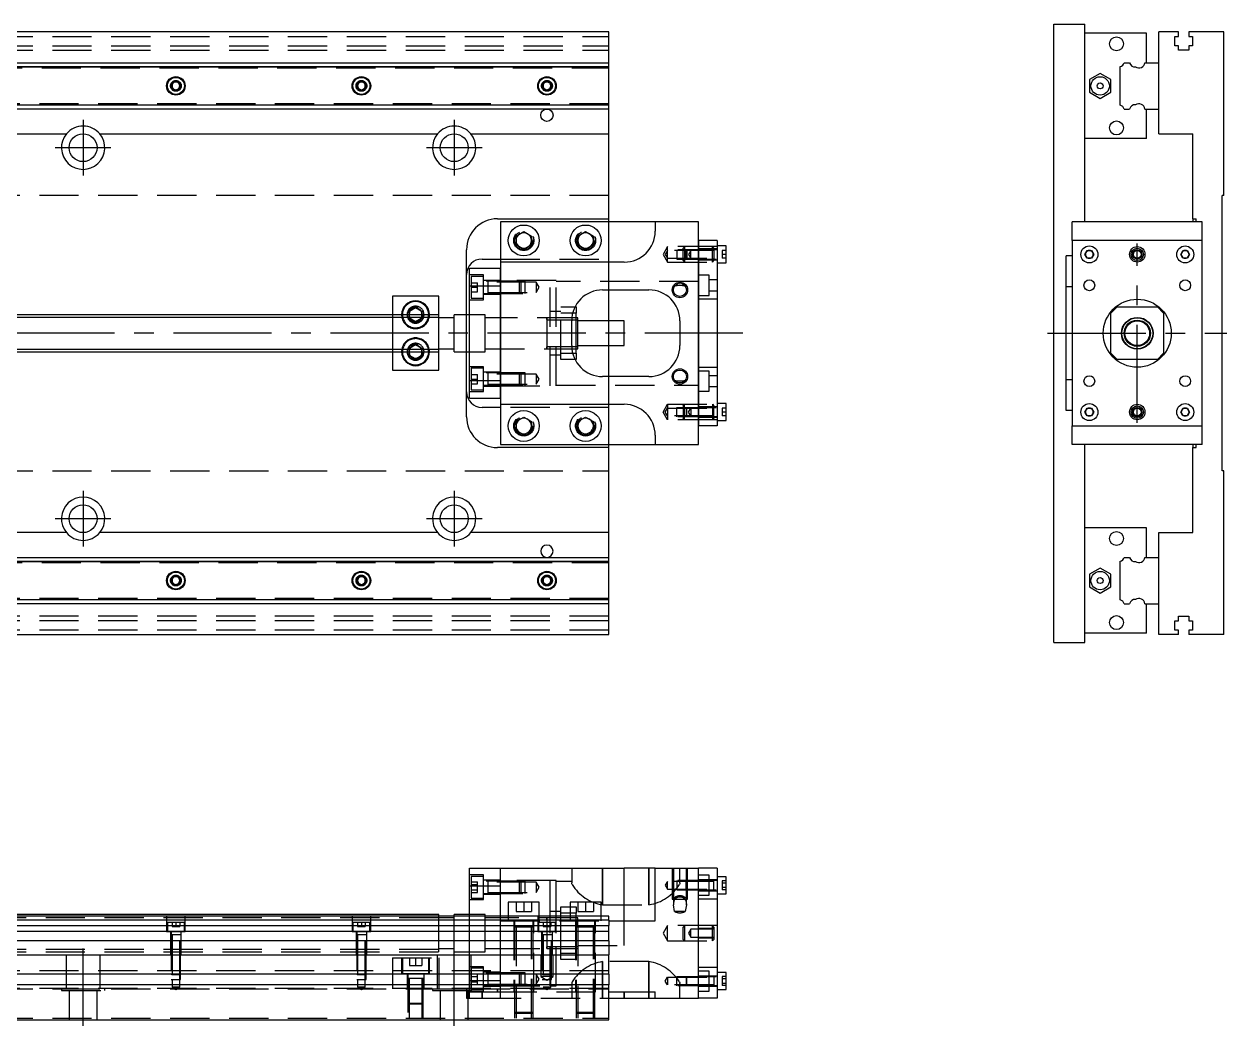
# Model space of a CAD drawing. Extents: x -10 to 780, y -259 to 102.
# Drawn here: x 390.9 to 779.9, y -224.1 to 100 of the extents above; entities that cross this region are included whole.
import ezdxf

# ---------------------------------------------------------------- set-up
doc = ezdxf.new("R2010")
doc.units = 0
doc.linetypes.add('CENTER', pattern=[50.8, 31.75, -6.35, 6.35, -6.35])
doc.linetypes.add('DASHED', pattern=[19.05, 12.7, -6.35])
doc.layers.get('0').update_dxf_attribs({"linetype": 'CONTINUOUS'})
doc.layers.add('CENTER', color=1, linetype='CENTER')

msp = doc.modelspace()

# ---------------------------------------------------------------- linework, layer by layer
at = {"color": 7, "linetype": 'CONTINUOUS'}
for p, q in [((580, 97.5), (365, 97.5)), ((580, 87.5), (580, 97.5)), ((723.9, -100), (723.9, 100)), ((723.9, 100), (733.9, 100)), ((733.9, 36), (733.9, 100)), ((757.9, 87.5), (757.9, 97.5)), ((764.2, 97.5), (757.9, 97.5)), ((764.2, 96), (764.2, 97.5)), ((767.6, 97.5), (767.6, 96)), ((778.9, 97.5), (767.6, 97.5)), ((778.9, 44.5), (778.9, 97.5)), ((753.9, 97), (733.9, 97)), ((753.9, 87.5), (753.9, 97)), ((763.05, 96), (764.2, 96)), ((763.05, 93), (763.05, 96)), ((767.6, 96), (768.75, 96)), ((768.75, 96), (768.75, 93)), ((764.2, 93), (763.05, 93)), ((764.2, 91.5), (764.2, 93)), ((767.6, 91.5), (764.2, 91.5)), ((767.6, 93), (767.6, 91.5)), ((768.75, 93), (767.6, 93)), ((365, 87.5), (580, 87.5)), ((365, 86.247728), (580, 86.247728)), ((580, 86.247728), (580, 87.5)), ((580, 73.752272), (580, 86.247728)), ((745.4, 73.752272), (745.4, 86.247728)), ((746.652272, 87.5), (748.42668, 87.5)), ((753.377372, 87.5), (757.9, 87.5)), ((757.9, 72.5), (757.9, 87.5)), ((757.9, 72.5), (757.9, 87.5)), ((735.39996, 82.020726), (735.399959, 77.979274)), ((738.89996, 84.041452), (735.39996, 82.020726)), ((742.399959, 82.020726), (738.89996, 84.041452)), ((742.399959, 77.979274), (742.399959, 82.020726)), ((440, 81.443376), (438.75, 80.721688)), ((438.75, 80.721688), (438.75, 79.278312)), ((438.75, 79.278312), (440, 78.556624)), ((441.25, 80.721688), (440, 81.443376)), ((440, 78.556624), (441.25, 79.278312)), ((441.25, 79.278312), (441.25, 80.721688)), ((498.75, 80.721688), (500, 81.443376)), ((498.75, 79.278312), (498.75, 80.721688)), ((500, 78.556624), (498.75, 79.278312)), ((500, 81.443376), (501.25, 80.721688)), ((501.25, 79.278312), (500, 78.556624)), ((501.25, 80.721688), (501.25, 79.278312)), ((558.75, 80.721688), (560, 81.443376)), ((558.75, 79.278312), (558.75, 80.721688)), ((560, 78.556624), (558.75, 79.278312)), ((560, 81.443376), (561.25, 80.721688)), ((561.25, 79.278312), (560, 78.556624)), ((561.25, 80.721688), (561.25, 79.278312)), ((735.399959, 77.979274), (738.89996, 75.958548)), ((738.89996, 75.958548), (742.399959, 77.979274)), ((580, 73.752272), (365, 73.752272)), ((580, 72.5), (365, 72.5)), ((580, 72.5), (580, 73.752272)), ((580, 64.5), (580, 72.5)), ((746.652272, 72.5), (748.42668, 72.5)), ((753.377372, 72.5), (757.9, 72.5)), ((753.9, 63), (753.9, 72.5)), ((757.9, 64.5), (757.9, 72.5)), ((365, 64.5), (404.638097, 64.5)), ((415.361903, 64.5), (524.638098, 64.5)), ((535.361902, 64.5), (580, 64.5)), ((580, 37), (580, 64.5)), ((753.9, 63), (733.9, 63)), ((757.9, 64.5), (768.9, 64.5)), ((768.9, 37), (768.9, 64.5)), ((778.9, 44.5), (778.4, 44.5)), ((778.4, -44.5), (778.4, 44.5)), ((544, 37), (580, 37)), ((595, 36), (545, 36)), ((545, 36), (545, 23)), ((580, 36), (580, 37)), ((609, 36), (595, 36)), ((595, 36), (595, 33)), ((609, 30), (609, 36)), ((771.9, 36), (729.9, 36)), ((729.9, 30), (729.9, 36)), ((768.9, 37), (769.9, 37)), ((768.9, 37), (768.9, 36)), ((769.9, 36), (769.9, 37)), ((771.9, 30), (771.9, 36)), ((550, 31.443376), (552.5, 32.886752)), ((550, 28.556624), (550, 31.443376)), ((552.5, 32.886752), (555, 31.443376)), ((555, 31.443376), (555, 28.556624)), ((570, 31.443376), (572.5, 32.886752)), ((570, 28.556624), (570, 31.443376)), ((572.5, 32.886752), (575, 31.443376)), ((575, 31.443376), (575, 28.556624)), ((552.5, 27.113248), (550, 28.556624)), ((555, 28.556624), (552.5, 27.113248)), ((572.5, 27.113248), (570, 28.556624)), ((575, 28.556624), (572.5, 27.113248)), ((615, 30), (609, 30)), ((609, 30), (609, -30)), ((609, -30), (609, 30)), ((615, 30), (615, -30)), ((618, 28.25), (615, 28.25)), ((618, 22.75), (618, 28.25)), ((729.9, 30), (729.9, -30)), ((771.9, 30), (729.9, 30)), ((771.9, -30), (771.9, 30)), ((534, 6), (534, 27)), ((539, 24), (545, 24)), ((614, 23.999994), (614, 24.00051)), ((729.9, 25), (727.9, 25)), ((727.9, -25), (727.9, 25)), ((733.956624, 25.5), (734.678312, 26.75)), ((734.678312, 24.25), (733.956624, 25.5)), ((734.678312, 26.75), (736.121688, 26.75)), ((736.121688, 24.25), (734.678312, 24.25)), ((736.121688, 26.75), (736.843376, 25.5)), ((736.843376, 25.5), (736.121688, 24.25)), ((764.956624, 25.5), (765.678312, 26.75)), ((765.678312, 24.25), (764.956624, 25.5)), ((765.678312, 26.75), (767.121688, 26.75)), ((767.121688, 24.25), (765.678312, 24.25)), ((767.121688, 26.75), (767.843376, 25.5)), ((767.843376, 25.5), (767.121688, 24.25)), ((535, 21), (545, 21)), ((535, 15.32971), (535, 21)), ((585, 23), (545, 23)), ((545, 23), (545, 15.32971)), ((615, 22.75), (618, 22.75)), ((510, 12), (510, 6)), ((525, 12), (510, 12)), ((525, 6), (525, 12)), ((535, 15.32971), (545, 15.32971)), ((535, -15.32971), (535, 15.32971)), ((545, -15.32971), (545, 15.32971)), ((545, 15.32971), (545, -15.32971)), ((578, 14), (593, 14)), ((580, 4), (580, 14)), ((729.9, 15), (727.9, 15)), ((515.5, 7.1547), (517.5, 8.309402)), ((517.5, 8.309402), (519.5, 7.1547)), ((569.069714, 8.5), (569.5, 8.5)), ((569.5, 8.5), (569.5, 6.5)), ((744.4, 8.5), (742.4, 6.5)), ((744.4, 8.5), (757.4, 8.5)), ((759.4, 6.5), (757.4, 8.5)), ((525, 6), (365, 6)), ((515.5, 6), (515.5, 7.1547)), ((519.5, 7.1547), (519.5, 6)), ((525, -6), (525, 6)), ((530, 5), (525, 5)), ((530, -6), (530, 6)), ((535, 6), (530, 6)), ((568, -4), (568, 4)), ((569.5, 4.25), (568.003126, 4.25)), ((569.5, 6.5), (568.317542, 6.5)), ((569.5, -6.5), (569.5, 6.5)), ((570, 5), (569.5, 5)), ((570, 4.25), (569.5, 4.25)), ((570, -5), (570, 5)), ((585, 4), (570, 4)), ((585, -4), (585, 4)), ((603, 4), (603, -4)), ((742.4, -6.5), (742.4, 6.5)), ((759.4, 6.5), (759.4, -6.5)), ((365, -6), (525, -6)), ((510, -6), (510, -12)), ((515.5, -7.1547), (515.5, -6)), ((517.5, -8.309402), (515.5, -7.1547)), ((519.5, -7.1547), (517.5, -8.309402)), ((519.5, -6), (519.5, -7.1547)), ((525, -5), (530, -5)), ((525, -12), (525, -6)), ((530, -6), (535, -6)), ((534, -27), (534, -6)), ((568.003126, -4.25), (569.5, -4.25)), ((568.317542, -6.5), (569.5, -6.5)), ((569.5, -4.25), (570, -4.25)), ((569.5, -5), (570, -5)), ((569.5, -6.5), (569.5, -8.5)), ((570, -4), (585, -4)), ((580, -14), (580, -4)), ((742.4, -6.5), (744.4, -8.5)), ((757.4, -8.5), (759.4, -6.5)), ((569.5, -8.5), (569.069714, -8.5)), ((757.4, -8.5), (744.4, -8.5)), ((510, -12), (525, -12)), ((535, -15.32971), (545, -15.32971)), ((535, -21), (535, -15.32971)), ((545, -15.32971), (545, -23)), ((593, -14), (578, -14)), ((727.9, -15), (729.9, -15)), ((535, -21), (545, -21)), ((545, -23), (585, -23)), ((545, -23), (545, -36)), ((618, -22.75), (615, -22.75)), ((618, -28.25), (618, -22.75)), ((545, -24), (539, -24)), ((550, -28.556624), (552.5, -27.113248)), ((552.5, -27.113248), (555, -28.556624)), ((570, -28.556624), (572.5, -27.113248)), ((572.5, -27.113248), (575, -28.556624)), ((614, -23.999994), (614, -24.00051)), ((729.9, -25), (727.9, -25)), ((733.956624, -25.5), (734.678312, -24.25)), ((734.678312, -26.75), (733.956624, -25.5)), ((734.678312, -24.25), (736.121688, -24.25)), ((736.121688, -26.75), (734.678312, -26.75)), ((736.121688, -24.25), (736.843376, -25.5)), ((736.843376, -25.5), (736.121688, -26.75)), ((764.956624, -25.5), (765.678312, -24.25)), ((765.678312, -26.75), (764.956624, -25.5)), ((765.678312, -24.25), (767.121688, -24.25)), ((767.121688, -26.75), (765.678312, -26.75)), ((767.121688, -24.25), (767.843376, -25.5)), ((767.843376, -25.5), (767.121688, -26.75)), ((550, -31.443376), (550, -28.556624)), ((555, -28.556624), (555, -31.443376)), ((570, -31.443376), (570, -28.556624)), ((575, -28.556624), (575, -31.443376)), ((615, -30), (609, -30)), ((609, -36), (609, -30)), ((615, -28.25), (618, -28.25)), ((729.9, -30), (771.9, -30)), ((729.9, -36), (729.9, -30)), ((771.9, -36), (771.9, -30)), ((552.5, -32.886752), (550, -31.443376)), ((555, -31.443376), (552.5, -32.886752)), ((572.5, -32.886752), (570, -31.443376)), ((575, -31.443376), (572.5, -32.886752)), ((595, -33), (595, -36)), ((580, -37), (544, -37)), ((545, -36), (595, -36)), ((580, -37), (580, -36)), ((580, -64.5), (580, -37)), ((595, -36), (609, -36)), ((771.9, -36), (729.9, -36)), ((733.9, -100), (733.9, -36)), ((768.9, -36), (768.9, -37)), ((768.9, -64.5), (768.9, -37)), ((768.9, -37), (769.9, -37)), ((769.9, -37), (769.9, -36)), ((778.9, -44.5), (778.4, -44.5)), ((778.9, -97.5), (778.9, -44.5)), ((404.638097, -64.5), (365, -64.5)), ((524.638098, -64.5), (415.361903, -64.5)), ((580, -64.5), (535.361902, -64.5)), ((580, -72.5), (580, -64.5)), ((753.9, -63), (733.9, -63)), ((753.9, -72.5), (753.9, -63)), ((757.9, -72.5), (757.9, -64.5)), ((757.9, -64.5), (768.9, -64.5)), ((365, -72.5), (580, -72.5)), ((365, -73.752272), (580, -73.752272)), ((580, -73.752272), (580, -72.5)), ((580, -86.247728), (580, -73.752272)), ((745.4, -86.247728), (745.4, -73.752272)), ((746.652272, -72.5), (748.42668, -72.5)), ((753.377372, -72.5), (757.9, -72.5)), ((757.9, -87.5), (757.9, -72.5)), ((757.9, -87.5), (757.9, -72.5)), ((738.89996, -75.958548), (735.39996, -77.979274)), ((742.399959, -77.979274), (738.89996, -75.958548)), ((440, -78.556624), (438.75, -79.278312)), ((438.75, -79.278312), (438.75, -80.721688)), ((438.75, -80.721688), (440, -81.443376)), ((441.25, -79.278312), (440, -78.556624)), ((440, -81.443376), (441.25, -80.721688)), ((441.25, -80.721688), (441.25, -79.278312)), ((498.75, -79.278312), (500, -78.556624)), ((498.75, -80.721688), (498.75, -79.278312)), ((500, -81.443376), (498.75, -80.721688)), ((500, -78.556624), (501.25, -79.278312)), ((501.25, -80.721688), (500, -81.443376)), ((501.25, -79.278312), (501.25, -80.721688)), ((558.75, -79.278312), (560, -78.556624)), ((558.75, -80.721688), (558.75, -79.278312)), ((560, -81.443376), (558.75, -80.721688)), ((560, -78.556624), (561.25, -79.278312)), ((561.25, -80.721688), (560, -81.443376)), ((561.25, -79.278312), (561.25, -80.721688)), ((735.39996, -77.979274), (735.399959, -82.020726)), ((742.399959, -82.020726), (742.399959, -77.979274)), ((735.399959, -82.020726), (738.89996, -84.041452)), ((738.89996, -84.041452), (742.399959, -82.020726)), ((580, -86.247728), (365, -86.247728)), ((580, -87.5), (365, -87.5)), ((580, -87.5), (580, -86.247728)), ((580, -97.5), (580, -87.5)), ((746.652272, -87.5), (748.42668, -87.5)), ((753.377372, -87.5), (757.9, -87.5)), ((753.9, -97), (753.9, -87.5)), ((757.9, -97.5), (757.9, -87.5)), ((763.05, -93), (764.2, -93)), ((763.05, -96), (763.05, -93)), ((764.2, -91.5), (767.6, -91.5)), ((764.2, -93), (764.2, -91.5)), ((767.6, -91.5), (767.6, -93)), ((767.6, -93), (768.75, -93)), ((768.75, -93), (768.75, -96)), ((753.9, -97), (733.9, -97)), ((764.2, -96), (763.05, -96)), ((764.2, -97.5), (764.2, -96)), ((767.6, -96), (767.6, -97.5)), ((768.75, -96), (767.6, -96)), ((365, -97.5), (580, -97.5)), ((723.9, -100), (733.9, -100)), ((764.2, -97.5), (757.9, -97.5)), ((778.9, -97.5), (767.6, -97.5)), ((535, -173.06), (545, -173.06)), ((535, -178.73029), (535, -173.06)), ((545, -173.06), (585, -173.06)), ((545, -188.56), (545, -173.06)), ((585, -190.06), (585, -173.06)), ((595, -173.06), (585, -173.06)), ((595, -190.06), (595, -173.06)), ((595, -173.06), (609, -173.06)), ((615, -173.06), (609, -173.06)), ((609, -215.06), (609, -173.06)), ((615, -173.06), (615, -215.06)), ((535, -178.73029), (545, -178.73029)), ((535, -188.56), (535, -178.73029)), ((614, -178.563062), (614, -178.429962)), ((618, -175.81), (615, -175.81)), ((618, -181.31), (618, -175.81)), ((615, -181.31), (618, -181.31)), ((557.5, -184.06), (547.5, -184.06)), ((547.5, -184.06), (547.5, -188.56)), ((557.5, -188.56), (557.5, -184.06)), ((577.5, -184.06), (567.5, -184.06)), ((567.5, -184.06), (567.5, -188.56)), ((577.5, -188.56), (577.5, -184.06)), ((525, -188.06), (358.5, -188.06)), ((580, -188.56), (358.5, -188.56)), ((580, -189.812272), (358.5, -189.812272)), ((525, -188.56), (525, -188.06)), ((530, -188.56), (530, -188.06)), ((535, -188.06), (530, -188.06)), ((560, -189.059994), (560, -199.060006)), ((560, -189.059994), (560, -189.81)), ((560, -189.81), (560, -190.06)), ((561, -189.81), (560, -189.81)), ((560, -190.06), (560, -190.56)), ((564.5, -189.81), (561, -189.81)), ((567.5, -189.81), (564.5, -189.81)), ((569.5, -189.81), (567.5, -189.81)), ((570, -189.81), (569.5, -189.81)), ((580, -189.812272), (580, -188.56)), ((580, -189.812272), (580, -191.58668)), ((580, -190.06), (595, -190.06)), ((358.5, -191.58668), (580, -191.58668)), ((580, -193.483076), (358.5, -193.483076)), ((560, -191.86), (560, -193.56)), ((560, -193.56), (560, -198.31)), ((560, -194.06), (560, -199.060006)), ((580, -193.483076), (580, -191.58668)), ((580, -196.537372), (580, -193.483076)), ((580, -196.537372), (358.5, -196.537372)), ((560, -198.31), (570, -198.31)), ((580, -196.537372), (580, -201.06)), ((0, -201.06), (580, -201.06)), ((580, -207.36), (580, -201.06)), ((580, -207.36), (0, -207.36)), ((580, -207.36), (580, -210.76)), ((614, -209.556938), (614, -209.690038)), ((618, -206.81), (615, -206.81)), ((618, -212.31), (618, -206.81)), ((580, -210.76), (0, -210.76)), ((580, -222.06), (580, -210.76)), ((580, -213.06), (595, -213.06)), ((585, -215.06), (585, -213.06)), ((595, -215.06), (595, -213.06)), ((615, -212.31), (618, -212.31)), ((580, -215.06), (585, -215.06)), ((585, -215.06), (595, -215.06)), ((595, -215.06), (609, -215.06)), ((615, -215.06), (609, -215.06)), ((0, -222.06), (580, -222.06))]:
    msp.add_line(p, q, dxfattribs=at)
at = {"color": 3, "linetype": 'DASHED'}
for p, q in [((0, 96), (580, 96)), ((0, 93), (580, 93)), ((0, 91.5), (580, 91.5)), ((358.5, 86.1), (580, 86.1)), ((358.5, 85.8), (580, 85.8)), ((365, 86.1147), (580, 86.1147)), ((441.5, 80), (441.483866, 80.21941)), ((501.477374, 80.25955), (501.5, 80)), ((561.477374, 80.25955), (561.5, 80)), ((580, 74.2), (358.5, 74.2)), ((580, 73.9), (358.5, 73.9)), ((580, 73.8853), (365, 73.8853)), ((580, 44.5), (0, 44.5)), ((580, 24), (580, 36)), ((555.477798, 30.364306), (555.5, 30)), ((569.5, 30), (569.520026, 30.346056)), ((599, 28), (597.556624, 25.5)), ((599, 23), (599, 28)), ((615, 28), (599, 28)), ((604.5, 28), (604, 27.5)), ((604, 23.5), (604, 27.5)), ((604.5, 28), (604.5, 23)), ((615, 27.25), (609, 27.25)), ((613.5, 23), (613.5, 28)), ((614, 27.5), (613.5, 28)), ((614, 27.5), (614, 23.5)), ((545, 24), (580, 24)), ((580, 23), (580, 24)), ((597.556624, 25.5), (599, 23)), ((599, 26.75), (598.278312, 25.5)), ((598.278312, 25.5), (599, 24.25)), ((614, 26.75), (599, 26.75)), ((599, 24.25), (614, 24.25)), ((615, 27), (602, 26.999994)), ((602, 26.999994), (602, 24.000006)), ((602, 24.000006), (615, 24)), ((604, 23.5), (604.5, 23)), ((605.25, 27), (605, 26.75)), ((605, 24.25), (605, 26.75)), ((605, 24.25), (605.25, 24)), ((605.25, 27), (605.25, 24)), ((606.5, 26.75), (605.778312, 25.5)), ((605.778312, 25.5), (606.5, 24.25)), ((606.5, 24.25), (606.5, 26.75)), ((609, 23.75), (615, 23.75)), ((613.5, 23), (614, 23.5)), ((613.995, 24), (614, 24)), ((614, 24), (614, 24.124608)), ((614, 24.124608), (614, 24)), ((614, 24), (614, 23.859464)), ((614, 24), (614.005, 24)), ((616.7, 26.75), (616.7, 25.5)), ((618, 26.75), (616.7, 26.75)), ((616.7, 25.5), (616.7, 24.25)), ((618, 25.5), (616.7, 25.5)), ((618, 24.25), (616.7, 24.25)), ((545, 15.32971), (545, 21)), ((580, 14), (580, 23)), ((599, 23), (615, 23)), ((539.5, 18.849242), (535, 18.849242)), ((535.5, 18.349242), (535.5, 11.349242)), ((539.5, 18.349242), (535.5, 18.349242)), ((535.5, 16.349242), (537.5, 16.349242)), ((537.5, 14.849242), (537.5, 16.349242)), ((539.5, 10.849242), (539.5, 18.849242)), ((545, 17.099242), (539.5, 17.099242)), ((553, 16.849238), (539.5, 16.849238)), ((540.9, 16.849238), (540.9, 12.849248)), ((556.5, 16.499242), (540.9, 16.499242)), ((563, 17), (545, 17)), ((551.15, 12.849242), (551.15, 16.849242)), ((551.5, 16.499242), (551.15, 16.849242)), ((551.5, 16.499242), (551.5, 13.199242)), ((553, 12.849248), (553, 16.849238)), ((556.5, 16.499242), (556.5, 13.199242)), ((557.452628, 14.849242), (556.5, 16.499242)), ((561, -17), (561, 17)), ((563, -17), (563, 17)), ((609, 16.75), (563, 16.75)), ((612.5, 18.75), (609, 18.75)), ((612.5, 12.25), (612.5, 18.75)), ((615, 17.25), (612.5, 17.25)), ((535.5, 14.849242), (537.5, 14.849242)), ((535.5, 13.349242), (537.5, 13.349242)), ((537.5, 13.349242), (537.5, 14.849242)), ((539.5, 12.849248), (553, 12.849248)), ((539.5, 12.599242), (545, 12.599242)), ((540.9, 13.199242), (556.5, 13.199242)), ((551.15, 12.849242), (551.5, 13.199242)), ((556.5, 13.199242), (557.452628, 14.849242)), ((609, 12.25), (612.5, 12.25)), ((612.5, 13.75), (615, 13.75)), ((535, 10.849242), (539.5, 10.849242)), ((535.5, 11.349242), (539.5, 11.349242)), ((564.5, 8.5), (569.069714, 8.5)), ((564.5, -8.5), (564.5, 8.5)), ((615, 11), (609, 11)), ((510, 6), (510, 5.125)), ((510, 5.125), (510, -5.125)), ((515.5, 5.125), (515.5, 6)), ((515.5, 4.8453), (515.5, 5.125)), ((517.5, 3.690598), (515.5, 4.8453)), ((519.5, 4.8453), (517.5, 3.690598)), ((519.5, 6), (519.5, 5.125)), ((519.5, 5.125), (519.5, 4.8453)), ((519.983582, 6.286038), (520, 6)), ((534, -6), (534, 6)), ((540, 6), (535, 6)), ((540, -6), (540, 6)), ((569.5, 5), (540, 5)), ((560, 5.000006), (560, -5.000006)), ((560, 4.43509), (560, 5)), ((560, 5), (560, 4.435078)), ((560, 4.435078), (560, -4.43509)), ((568.003126, 4.25), (560, 4.25)), ((564.5, 7), (561, 7)), ((568.317542, 6.5), (564.5, 6.5)), ((580, -4), (580, 4)), ((515.5, -4.8453), (517.5, -3.690598)), ((517.5, -3.690598), (519.5, -4.8453)), ((510, -5.125), (510, -6)), ((515, -6), (515.018502, -5.696412)), ((515.5, -5.125), (515.5, -4.8453)), ((515.5, -6), (515.5, -5.125)), ((519.5, -4.8453), (519.5, -5.125)), ((519.5, -5.125), (519.5, -6)), ((535, -6), (540, -6)), ((540, -5), (569.5, -5)), ((560, -4.25), (568.003126, -4.25)), ((560, -5), (560, -4.435078)), ((560, -4.43509), (560, -4.998998)), ((560, -4.998998), (560, -5)), ((561, -7), (564.5, -7)), ((564.5, -6.5), (568.317542, -6.5)), ((539.5, -10.849242), (535, -10.849242)), ((535.5, -11.349242), (535.5, -18.349242)), ((539.5, -11.349242), (535.5, -11.349242)), ((539.5, -18.849242), (539.5, -10.849242)), ((569.069714, -8.5), (564.5, -8.5)), ((609, -11), (615, -11)), ((535.5, -13.349242), (537.5, -13.349242)), ((535.5, -14.849242), (537.5, -14.849242)), ((537.5, -14.849242), (537.5, -13.349242)), ((537.5, -16.349242), (537.5, -14.849242)), ((545, -12.599242), (539.5, -12.599242)), ((553, -12.849248), (539.5, -12.849248)), ((540.9, -12.849248), (540.9, -16.849238)), ((556.5, -13.199242), (540.9, -13.199242)), ((545, -21), (545, -15.32971)), ((551.15, -16.849242), (551.15, -12.849242)), ((551.5, -13.199242), (551.15, -12.849242)), ((551.5, -13.199242), (551.5, -16.499242)), ((553, -16.849238), (553, -12.849248)), ((556.5, -13.199242), (556.5, -16.499242)), ((557.452628, -14.849242), (556.5, -13.199242)), ((556.5, -16.499242), (557.452628, -14.849242)), ((580, -23), (580, -14)), ((612.5, -12.25), (609, -12.25)), ((612.5, -18.75), (612.5, -12.25)), ((615, -13.75), (612.5, -13.75)), ((535, -18.849242), (539.5, -18.849242)), ((535.5, -16.349242), (537.5, -16.349242)), ((535.5, -18.349242), (539.5, -18.349242)), ((539.5, -16.849238), (553, -16.849238)), ((539.5, -17.099242), (545, -17.099242)), ((540.9, -16.499242), (556.5, -16.499242)), ((545, -17), (563, -17)), ((551.15, -16.849242), (551.5, -16.499242)), ((563, -16.75), (609, -16.75)), ((609, -18.75), (612.5, -18.75)), ((612.5, -17.25), (615, -17.25)), ((580, -24), (580, -23)), ((597.556624, -25.5), (599, -23)), ((599, -23), (599, -28)), ((599, -23), (615, -23)), ((604, -23.5), (604.5, -23)), ((604.5, -28), (604.5, -23)), ((613.5, -23), (613.5, -28)), ((613.5, -23), (614, -23.5)), ((580, -24), (545, -24)), ((580, -36), (580, -24)), ((599, -28), (597.556624, -25.5)), ((598.278312, -25.5), (599, -24.25)), ((599, -26.75), (598.278312, -25.5)), ((599, -24.25), (614, -24.25)), ((614, -26.75), (599, -26.75)), ((602, -24.000006), (615, -24)), ((602, -26.999994), (602, -24.000006)), ((615, -27), (602, -26.999994)), ((604, -23.5), (604, -27.5)), ((605, -24.25), (605.25, -24)), ((605, -24.25), (605, -26.75)), ((605.25, -27), (605, -26.75)), ((605.25, -27), (605.25, -24)), ((605.778312, -25.5), (606.5, -24.25)), ((606.5, -26.75), (605.778312, -25.5)), ((606.5, -24.25), (606.5, -26.75)), ((609, -23.75), (615, -23.75)), ((613.995, -24), (614, -24)), ((614, -27.5), (614, -23.5)), ((614, -24), (614, -23.859464)), ((614, -24), (614, -24.124608)), ((614, -24.124608), (614, -24)), ((614, -24), (614.005, -24)), ((616.7, -24.25), (616.7, -25.5)), ((618, -24.25), (616.7, -24.25)), ((616.7, -25.5), (616.7, -26.75)), ((618, -25.5), (616.7, -25.5)), ((618, -26.75), (616.7, -26.75)), ((549.5, -30), (549.520026, -29.653944)), ((575.477798, -29.635694), (575.5, -30)), ((615, -28), (599, -28)), ((604.5, -28), (604, -27.5)), ((615, -27.25), (609, -27.25)), ((614, -27.5), (613.5, -28)), ((0, -44.5), (580, -44.5)), ((358.5, -73.9), (580, -73.9)), ((365, -73.8853), (580, -73.8853)), ((358.5, -74.2), (580, -74.2)), ((441.5, -80), (441.483866, -79.78059)), ((498.5, -80), (498.516134, -79.78059)), ((561.477374, -79.74045), (561.5, -80)), ((580, -85.8), (358.5, -85.8)), ((580, -86.1), (358.5, -86.1)), ((580, -86.1147), (365, -86.1147)), ((580, -91.5), (0, -91.5)), ((580, -93), (0, -93)), ((580, -96), (0, -96)), ((568, -173.06), (568, -177.794622)), ((578, -184.864212), (578, -173.06)), ((578, -173.06), (578, -184.864212)), ((593, -173.06), (593, -184.864212)), ((593, -184.864212), (593, -173.06)), ((600.500006, -173.06), (600.500006, -183.06)), ((600.9, -173.06), (600.9, -183.06)), ((603, -177.794622), (603, -173.06)), ((605.1, -183.06), (605.1, -173.06)), ((605.499994, -183.06), (605.499994, -173.06)), ((539.5, -175.210758), (535, -175.210758)), ((535.5, -175.710758), (535.5, -179.210758)), ((539.5, -175.710758), (535.5, -175.710758)), ((535.5, -177.478706), (537.5, -177.478706)), ((535.5, -178.344732), (537.5, -178.344732)), ((537.5, -178.344732), (537.5, -177.478706)), ((537.5, -180.076782), (537.5, -178.344732)), ((539.5, -183.210758), (539.5, -175.210758)), ((545, -176.960758), (539.5, -176.960758)), ((553, -177.210762), (539.5, -177.210762)), ((540.9, -177.210762), (540.9, -181.210752)), ((556.5, -177.560758), (540.9, -177.560758)), ((563, -177.06), (545, -177.06)), ((551.15, -179.210758), (551.15, -177.210758)), ((551.5, -177.560758), (551.15, -177.210758)), ((551.5, -177.560758), (551.5, -179.210758)), ((553, -181.210752), (553, -177.210762)), ((556.5, -177.560758), (556.5, -179.210758)), ((557.452628, -179.210758), (556.5, -177.560758)), ((561, -188.56), (561, -177.06)), ((563, -188.56), (563, -177.06)), ((568, -177.31), (563, -177.31)), ((568.0406, -178.042522), (568, -177.794622)), ((568.159074, -178.337602), (568.0406, -178.042522)), ((599, -177.31), (598.278312, -178.56)), ((598.278312, -178.56), (599, -179.81)), ((599, -179.81), (599, -177.31)), ((614, -177.31), (599, -177.31)), ((602, -177.060006), (602, -180.059994)), ((615, -177.060006), (602, -177.060006)), ((602.96689, -178.016202), (602.86994, -178.27654)), ((603, -177.794622), (602.96689, -178.016202)), ((605.25, -177.06), (605, -177.31)), ((605, -179.81), (605, -177.31)), ((605.25, -177.06), (605.25, -180.06)), ((612.5, -175.31), (609, -175.31)), ((615, -176.81), (609, -176.81)), ((612.5, -181.81), (612.5, -175.31)), ((614, -180.059994), (614, -177.060006)), ((616.7, -177.116624), (616.7, -177.838312)), ((618, -177.116624), (616.7, -177.116624)), ((616.7, -177.838312), (616.7, -179.281688)), ((618, -177.838312), (616.7, -177.838312)), ((535.5, -179.210758), (535.5, -182.710758)), ((535.5, -180.076782), (537.5, -180.076782)), ((535.5, -180.942808), (537.5, -180.942808)), ((535.5, -182.710758), (539.5, -182.710758)), ((537.5, -180.942808), (537.5, -180.076782)), ((539.5, -181.210752), (553, -181.210752)), ((539.5, -181.460758), (545, -181.460758)), ((540.9, -180.860758), (556.5, -180.860758)), ((551.15, -181.210758), (551.15, -179.210758)), ((551.15, -181.210758), (551.5, -180.860758)), ((551.5, -179.210758), (551.5, -180.860758)), ((556.5, -179.210758), (556.5, -180.860758)), ((556.5, -180.860758), (557.452628, -179.210758)), ((599, -179.81), (614, -179.81)), ((601.036096, -182.858238), (601.108724, -182.76125)), ((601.108724, -182.76125), (601.18703, -182.66737)), ((601.18703, -182.66737), (601.271082, -182.576986)), ((601.271082, -182.576986), (601.360942, -182.49048)), ((601.360942, -182.49048), (601.456672, -182.408242)), ((601.456672, -182.408242), (601.530808, -182.350758)), ((601.530808, -182.350758), (601.608482, -182.295662)), ((601.54368, -182.896042), (601.619948, -182.8184)), ((601.608482, -182.295662), (601.689542, -182.243172)), ((601.619948, -182.8184), (601.70144, -182.74423)), ((601.689542, -182.243172), (601.773834, -182.19351)), ((601.70144, -182.74423), (601.788144, -182.673974)), ((601.773834, -182.19351), (601.861204, -182.146894)), ((601.788144, -182.673974), (601.880046, -182.608064)), ((601.861204, -182.146894), (601.951502, -182.103544)), ((601.880046, -182.608064), (601.954118, -182.560656)), ((601.951502, -182.103544), (602.044572, -182.063684)), ((601.954118, -182.560656), (602.03135, -182.516094)), ((602, -180.059994), (615, -180.059994)), ((602.03135, -182.516094), (602.111578, -182.474638)), ((602.044572, -182.063684), (602.12908, -182.031524)), ((602.111578, -182.474638), (602.175344, -182.444968)), ((602.12908, -182.031524), (602.216032, -182.002168)), ((602.175344, -182.444968), (602.240858, -182.417316)), ((602.216032, -182.002168), (602.305116, -181.975736)), ((602.240858, -182.417316), (602.307978, -182.3918)), ((602.305116, -181.975736), (602.396024, -181.952342)), ((602.307978, -182.3918), (602.376556, -182.368542)), ((602.376556, -182.368542), (602.444896, -182.348084)), ((602.396024, -181.952342), (602.488448, -181.932106)), ((602.444896, -182.348084), (602.514554, -182.329902)), ((602.488448, -181.932106), (602.582076, -181.915144)), ((602.514554, -182.329902), (602.585318, -182.314088)), ((602.582076, -181.915144), (602.6766, -181.901574)), ((602.585318, -182.314088), (602.656978, -182.30073)), ((602.656978, -182.30073), (602.732334, -182.289516)), ((602.6766, -181.901574), (602.77171, -181.891514)), ((602.732334, -182.289516), (602.808494, -182.281048)), ((602.77171, -181.891514), (602.864904, -181.885142)), ((602.808494, -182.281048), (602.885162, -182.275372)), ((602.864904, -181.885142), (602.958756, -181.8821)), ((602.885162, -182.275372), (602.96204, -182.272534)), ((602.958756, -181.8821), (603.052902, -181.882368)), ((602.96204, -182.272534), (603.025968, -182.272356)), ((603.025968, -182.272356), (603.089908, -182.274142)), ((603.052902, -181.882368), (603.146974, -181.885924)), ((603.089908, -182.274142), (603.15368, -182.277882)), ((603.146974, -181.885924), (603.240604, -181.89275)), ((603.15368, -182.277882), (603.21711, -182.28356)), ((603.21711, -182.28356), (603.282064, -182.291436)), ((603.240604, -181.89275), (603.333426, -181.902822)), ((603.282064, -182.291436), (603.346536, -182.301334)), ((603.333426, -181.902822), (603.425072, -181.91612)), ((603.346536, -182.301334), (603.410354, -182.313204)), ((603.410354, -182.313204), (603.473348, -182.326996)), ((603.425072, -181.91612), (603.52405, -181.93437)), ((603.473348, -182.326996), (603.552576, -182.347398)), ((603.52405, -181.93437), (603.621698, -181.956386)), ((603.552576, -182.347398), (603.630374, -182.370842)), ((603.621698, -181.956386), (603.717682, -181.982008)), ((603.630374, -182.370842), (603.706522, -182.397168)), ((603.706522, -182.397168), (603.780796, -182.426218)), ((603.717682, -181.982008), (603.811672, -182.011076)), ((603.780796, -182.426218), (603.852978, -182.45783)), ((603.811672, -182.011076), (603.90333, -182.04343)), ((603.852978, -182.45783), (603.922846, -182.491844)), ((603.90333, -182.04343), (603.992326, -182.07891)), ((603.922846, -182.491844), (603.993214, -182.529754)), ((603.992326, -182.07891), (604.085662, -182.12077)), ((603.993214, -182.529754), (604.061216, -182.570088)), ((604.061216, -182.570088), (604.126752, -182.612668)), ((604.085662, -182.12077), (604.176062, -182.166126)), ((604.126752, -182.612668), (604.189732, -182.657316)), ((604.176062, -182.166126), (604.263364, -182.21475)), ((604.189732, -182.657316), (604.272016, -182.72174)), ((604.263364, -182.21475), (604.347404, -182.26641)), ((604.272016, -182.72174), (604.34967, -182.789612)), ((604.347404, -182.26641), (604.428022, -182.320876)), ((604.34967, -182.789612), (604.42265, -182.860546)), ((604.428022, -182.320876), (604.505054, -182.377916)), ((604.505054, -182.377916), (604.608234, -182.462994)), ((604.608234, -182.462994), (604.70488, -182.55296)), ((604.70488, -182.55296), (604.795058, -182.647352)), ((604.795058, -182.647352), (604.87883, -182.745712)), ((604.87883, -182.745712), (604.956264, -182.847578)), ((605, -179.81), (605.25, -180.06)), ((609, -180.31), (615, -180.31)), ((609, -181.81), (612.5, -181.81)), ((618, -179.281688), (616.7, -179.281688)), ((616.7, -179.281688), (616.7, -180.003376)), ((618, -180.003376), (616.7, -180.003376)), ((535, -183.210758), (539.5, -183.210758)), ((550, -184.06), (550, -187.06)), ((552.5, -184.06), (552.5, -187.06)), ((555, -184.06), (555, -187.06)), ((564.5, -185.56), (567.5, -185.56)), ((564.5, -187.56), (564.5, -185.56)), ((567.5, -185.56), (569.5, -185.56)), ((569.5, -185.56), (569.5, -187.56)), ((570, -184.06), (570, -187.06)), ((572.5, -184.06), (572.5, -187.06)), ((575, -184.06), (575, -187.06)), ((578, -184.864212), (593, -184.864212)), ((600.500006, -183.06), (605.499994, -183.06)), ((600.9, -183.06), (600.9, -184.865886)), ((601.28872, -187.06), (600.9, -184.865388)), ((600.907628, -183.06), (600.969086, -182.95795)), ((600.969086, -182.95795), (601.036096, -182.858238)), ((601.13103, -183.550114), (601.252108, -183.29899)), ((601.252108, -183.29899), (601.406876, -183.06)), ((601.406876, -183.06), (601.472652, -182.976722)), ((601.472652, -182.976722), (601.54368, -182.896042)), ((604.42265, -182.860546), (604.482862, -182.92506)), ((604.482862, -182.92506), (604.539674, -182.991612)), ((604.539674, -182.991612), (604.593124, -183.06)), ((604.593124, -183.06), (604.655346, -183.147862)), ((604.655346, -183.147862), (604.712702, -183.238234)), ((605.1, -184.864916), (604.71128, -187.06)), ((604.712702, -183.238234), (604.765332, -183.33083)), ((604.765332, -183.33083), (604.813372, -183.425362)), ((604.813372, -183.425362), (604.8719, -183.55724)), ((604.8719, -183.55724), (604.92278, -183.6922)), ((604.92278, -183.6922), (604.966392, -183.829764)), ((604.956264, -182.847578), (605.027422, -182.952494)), ((604.966392, -183.829764), (605.010876, -184.002894)), ((605.010876, -184.002894), (605.045674, -184.179318)), ((605.027422, -182.952494), (605.092372, -183.06)), ((605.045674, -184.179318), (605.071382, -184.358488)), ((605.071382, -184.358488), (605.0886, -184.539854)), ((605.0886, -184.539854), (605.099466, -184.791366)), ((605.099466, -184.791366), (605.1, -184.864916)), ((605.1, -184.865234), (605.1, -183.06)), ((605.1, -184.865886), (605.1, -184.865234)), ((615, -183.06), (609, -183.06)), ((55, -188.935), (525, -188.935)), ((437, -188.56), (437, -193.56)), ((442.75, -190.56), (437.25, -190.56)), ((437.25, -190.56), (437.25, -193.56)), ((438.75, -190.56), (438.75, -191.86)), ((440, -190.56), (440, -191.86)), ((441.25, -190.56), (441.25, -191.86)), ((442.75, -193.56), (442.75, -190.56)), ((443, -193.56), (443, -188.56)), ((497, -188.56), (497, -193.56)), ((502.75, -190.56), (497.25, -190.56)), ((497.25, -190.56), (497.25, -193.56)), ((498.75, -190.56), (498.75, -191.86)), ((500, -190.56), (500, -191.86)), ((501.25, -190.56), (501.25, -191.86)), ((502.75, -193.56), (502.75, -190.56)), ((503, -193.56), (503, -188.56)), ((525, -194.06), (525, -188.56)), ((530, -189.06), (525, -189.06)), ((530, -194.06), (530, -188.56)), ((540, -188.06), (535, -188.06)), ((535, -201.06), (535, -188.56)), ((540, -200.06), (540, -188.06)), ((570, -189.06), (540, -189.06)), ((545, -190.06), (545, -188.56)), ((545, -201.06), (545, -190.06)), ((545, -190.06), (580, -190.06)), ((547.5, -188.56), (547.5, -190.06)), ((549.25, -190.06), (549.25, -213.06)), ((549.500006, -190.06), (549.500006, -221.56)), ((550, -187.06), (552.5, -187.06)), ((552.5, -187.06), (555, -187.06)), ((555.499994, -221.56), (555.499994, -190.06)), ((555.75, -213.06), (555.75, -190.06)), ((557, -188.56), (557, -193.56)), ((562.75, -190.56), (557.25, -190.56)), ((557.25, -190.56), (557.25, -193.56)), ((557.5, -190.06), (557.5, -188.56)), ((558.75, -190.56), (558.75, -191.86)), ((560, -189.06), (559.995, -189.06)), ((560, -189.06), (560, -189.624922)), ((560, -189.624038), (560, -189.06)), ((560.005, -189.06), (560, -189.06)), ((560, -189.624922), (560, -190.059226)), ((560, -190.059226), (560, -190.459154)), ((560, -190.56), (560, -191.86)), ((564.5, -187.06), (561, -187.06)), ((561, -190.06), (561, -188.56)), ((561, -190.56), (561, -190.06)), ((561, -193.56), (561, -190.56)), ((561.25, -190.56), (561.25, -191.86)), ((562.75, -193.56), (562.75, -190.56)), ((563, -193.56), (563, -188.56)), ((567.5, -187.56), (564.5, -187.56)), ((564.5, -188.56), (564.5, -187.56)), ((564.5, -190.06), (564.5, -188.56)), ((564.5, -200.56), (564.5, -190.06)), ((569.5, -187.56), (567.5, -187.56)), ((567.5, -188.56), (567.5, -190.06)), ((569.25, -190.06), (569.25, -213.06)), ((569.5, -188.56), (569.5, -187.56)), ((569.5, -190.06), (569.5, -188.56)), ((569.5, -190.06), (569.500006, -221.56)), ((570, -187.06), (572.5, -187.06)), ((570, -190.06), (570, -189.06)), ((570, -192.06), (570, -190.06)), ((572.5, -187.06), (575, -187.06)), ((575.499994, -221.56), (575.499994, -190.06)), ((575.75, -213.06), (575.75, -190.06)), ((577.5, -190.06), (577.5, -188.56)), ((585, -194.06), (585, -190.06)), ((604.71128, -187.06), (601.28872, -187.06)), ((437, -193.56), (443, -193.56)), ((438.25, -193.56), (438.25, -201.06)), ((438.500006, -193.56), (438.500006, -209.06)), ((438.75, -191.86), (440, -191.86)), ((440, -191.86), (441.25, -191.86)), ((441.499994, -209.06), (441.499994, -193.56)), ((441.75, -201.06), (441.75, -193.56)), ((497, -193.56), (503, -193.56)), ((498.25, -193.56), (498.25, -201.06)), ((498.500006, -193.56), (498.500006, -209.06)), ((498.75, -191.86), (500, -191.86)), ((500, -191.86), (501.25, -191.86)), ((501.499994, -209.06), (501.499994, -193.56)), ((501.75, -201.06), (501.75, -193.56)), ((525, -200.06), (525, -194.06)), ((530, -200.06), (530, -194.06)), ((555.499994, -192.06), (549.500006, -192.06)), ((550, -192.06), (550, -221.56)), ((555, -221.56), (555, -192.06)), ((557, -193.56), (563, -193.56)), ((558.25, -193.56), (558.25, -201.06)), ((558.500006, -193.56), (558.500006, -209.06)), ((558.75, -191.86), (560, -191.86)), ((560, -191.86), (561.25, -191.86)), ((560, -191.959918), (560, -193.559894)), ((560, -193.559894), (560, -194.260036)), ((560, -194.260036), (560, -198.49509)), ((561, -194.06), (561, -193.56)), ((561, -211.06), (561, -194.06)), ((561.499994, -209.06), (561.499994, -193.56)), ((561.75, -201.06), (561.75, -193.56)), ((563, -194.06), (563, -193.56)), ((563, -211.06), (563, -194.06)), ((575.499994, -192.06), (569.5, -192.06)), ((570, -192.06), (570, -221.56)), ((575, -221.56), (575, -192.06)), ((585, -198.06), (585, -194.06)), ((599, -191.56), (597.556624, -194.06)), ((597.556624, -194.06), (599, -196.56)), ((599, -196.56), (599, -191.56)), ((615, -191.56), (599, -191.56)), ((604.5, -191.56), (604, -192.06)), ((604, -196.06), (604, -192.06)), ((604.5, -191.56), (604.5, -196.56)), ((606.5, -192.81), (605.778312, -194.06)), ((605.778312, -194.06), (606.5, -195.31)), ((606.5, -195.31), (606.5, -192.81)), ((614, -192.81), (606.5, -192.81)), ((614, -192.560006), (609, -192.560006)), ((613.5, -196.56), (613.5, -191.56)), ((614, -192.06), (613.5, -191.56)), ((614, -192.06), (614, -196.06)), ((441.5, -194.56), (438.5, -194.56)), ((438.75, -194.56), (438.75, -209.06)), ((441.37533, -194.56), (439.998804, -194.56)), ((441.25, -209.06), (441.25, -194.56)), ((501.5, -194.56), (498.5, -194.56)), ((498.75, -194.56), (498.75, -209.06)), ((501.37533, -194.56), (499.998804, -194.56)), ((501.25, -209.06), (501.25, -194.56)), ((561.5, -194.56), (558.5, -194.56)), ((558.75, -194.56), (558.75, -211.56)), ((561.25, -211.56), (561.25, -194.56)), ((570, -198.06), (585, -198.06)), ((599, -196.56), (615, -196.56)), ((604, -196.06), (604.5, -196.56)), ((606.5, -195.31), (614, -195.31)), ((609, -195.559994), (614, -195.559994)), ((613.5, -196.56), (614, -196.06)), ((55, -199.185), (525, -199.185)), ((55, -200.06), (525, -200.06)), ((404.638098, -212.06), (404.638098, -201.06)), ((415.361902, -201.06), (415.361902, -212.06)), ((510, -202.06), (525, -202.06)), ((510, -202.06), (510, -207.36)), ((513, -202.06), (513, -207.06)), ((513.25, -202.06), (513.25, -207.06)), ((515.5, -202.06), (515.5, -204.56)), ((517.5, -202.06), (517.5, -204.56)), ((519.5, -202.06), (519.5, -204.56)), ((521.75, -207.06), (521.75, -202.06)), ((522, -207.06), (522, -202.06)), ((524.638098, -212.06), (524.638098, -201.06)), ((525, -199.06), (530, -199.06)), ((525, -202.06), (525, -207.36)), ((530, -200.06), (535, -200.06)), ((535, -200.06), (540, -200.06)), ((535, -207.36), (535, -201.06)), ((535.361902, -201.06), (535.361902, -212.06)), ((540, -199.06), (545, -199.06)), ((545, -199.06), (560.005, -199.06)), ((545, -207.36), (545, -201.06)), ((558, -201.06), (558, -208.06)), ((559.995, -199.06), (569.5, -199.06)), ((560, -198.49509), (560, -199.06)), ((560, -199.06), (560, -198.495962)), ((560.005, -199.06), (569.5, -199.06)), ((562, -208.06), (562, -201.06)), ((564.5, -200.56), (569.5, -200.56)), ((564.5, -202.56), (564.5, -200.56)), ((569.5, -199.06), (570, -199.06)), ((515.5, -204.56), (517.5, -204.56)), ((517.5, -204.56), (519.5, -204.56)), ((539.5, -204.909242), (535, -204.909242)), ((535.5, -205.409242), (535.5, -207.36)), ((539.5, -205.409242), (535.5, -205.409242)), ((539.5, -212.909242), (539.5, -204.909242)), ((569.5, -202.56), (564.5, -202.56)), ((593, -203.255788), (578, -203.255788)), ((578, -215.06), (578, -203.255788)), ((578, -203.255788), (578, -213.06)), ((593, -203.255788), (593, -215.06)), ((593, -213.06), (593, -203.255788)), ((609, -205.06), (615, -205.06)), ((580, -206.21), (0, -206.21)), ((438.5, -207.31), (441.5, -207.31)), ((438.5, -207.31), (438.55, -207.36)), ((438.500006, -207.310006), (438.500006, -207.36)), ((438.500006, -209.06), (441.499994, -209.06)), ((438.55, -207.36), (438.75, -207.56)), ((441.25, -207.56), (438.75, -207.56)), ((438.75, -209.06), (438.75, -211.56)), ((441.25, -207.56), (441.45, -207.36)), ((441.25, -211.56), (441.25, -209.06)), ((441.45, -207.36), (441.5, -207.31)), ((441.499994, -207.36), (441.499994, -207.310006)), ((498.5, -207.31), (501.5, -207.31)), ((498.5, -207.31), (498.55, -207.36)), ((498.500006, -207.310006), (498.500006, -207.36)), ((498.500006, -209.06), (501.499994, -209.06)), ((498.55, -207.36), (498.75, -207.56)), ((501.25, -207.56), (498.75, -207.56)), ((498.75, -209.06), (498.75, -211.56)), ((501.25, -207.56), (501.45, -207.36)), ((501.25, -211.56), (501.25, -209.06)), ((501.45, -207.36), (501.5, -207.31)), ((501.499994, -207.36), (501.499994, -207.310006)), ((510, -207.36), (510, -210.76)), ((513, -207.06), (522, -207.06)), ((514.75, -207.06), (514.75, -212.06)), ((520, -208.66), (515, -208.66)), ((515.000006, -207.06), (515.000006, -221.56)), ((515.4, -208.66), (515.4, -221.56)), ((519.6, -221.56), (519.6, -208.66)), ((519.999994, -221.56), (519.999994, -207.06)), ((520.25, -212.06), (520.25, -207.06)), ((525, -207.36), (525, -210.76)), ((535, -209.38971), (535, -207.36)), ((535, -209.38971), (545, -209.38971)), ((535, -210.76), (535, -209.38971)), ((535.5, -207.177192), (537.5, -207.177192)), ((535.5, -207.36), (535.5, -208.909242)), ((535.5, -208.043218), (537.5, -208.043218)), ((535.5, -208.909242), (535.5, -210.76)), ((535.5, -209.775268), (537.5, -209.775268)), ((537.5, -208.043218), (537.5, -207.177192)), ((537.5, -209.775268), (537.5, -208.043218)), ((537.5, -210.641294), (537.5, -209.775268)), ((545, -206.659242), (539.5, -206.659242)), ((553, -206.909248), (539.5, -206.909248)), ((540.9, -206.909242), (540.9, -210.909242)), ((556.5, -207.259242), (540.9, -207.259242)), ((545, -210.76), (545, -207.36)), ((551.15, -208.909242), (551.15, -206.909242)), ((551.5, -207.259242), (551.15, -206.909242)), ((551.15, -210.909242), (551.15, -208.909242)), ((551.5, -207.259242), (551.5, -208.909242)), ((551.5, -208.909242), (551.5, -210.559242)), ((553, -210.909238), (553, -206.909248)), ((556.5, -207.259242), (556.5, -208.909242)), ((557.452628, -208.909242), (556.5, -207.259242)), ((556.5, -208.909242), (556.5, -210.559242)), ((556.5, -210.559242), (557.452628, -208.909242)), ((562, -208.06), (558, -208.06)), ((558, -208.06), (560, -209.2147)), ((558.5, -207.31), (561.5, -207.31)), ((558.5, -207.31), (558.55, -207.36)), ((558.500006, -207.310006), (558.500006, -207.36)), ((558.500006, -209.06), (561.499994, -209.06)), ((558.55, -207.36), (558.75, -207.56)), ((561.25, -207.56), (558.75, -207.56)), ((560, -209.2147), (562, -208.06)), ((561.25, -207.56), (561.45, -207.36)), ((561.45, -207.36), (561.5, -207.31)), ((561.499994, -207.36), (561.499994, -207.310006)), ((568.159074, -209.782398), (568.0406, -210.077478)), ((598.278312, -209.56), (599, -208.31)), ((599, -210.81), (598.278312, -209.56)), ((599, -208.31), (599, -210.81)), ((599, -208.31), (614, -208.31)), ((602, -211.059994), (602, -208.060006)), ((602, -208.060006), (615, -208.060006)), ((602.840926, -209.782398), (602.9594, -210.077478)), ((605, -208.31), (605.25, -208.06)), ((605, -208.31), (605, -210.81)), ((605.25, -211.06), (605.25, -208.06)), ((612.5, -206.31), (609, -206.31)), ((609, -207.81), (615, -207.81)), ((612.5, -212.81), (612.5, -206.31)), ((614, -208.060006), (614, -211.059994)), ((616.7, -208.116624), (616.7, -208.838312)), ((618, -208.116624), (616.7, -208.116624)), ((616.7, -208.838312), (616.7, -210.281688)), ((618, -208.838312), (616.7, -208.838312)), ((580, -211.91), (0, -211.91)), ((0, -212.06), (524.638098, -212.06)), ((403, -212.06), (403, -212.56)), ((403, -212.56), (417, -212.56)), ((404.638098, -212.06), (415.361902, -212.06)), ((405.5, -212.56), (405.5, -222.06)), ((414.5, -222.06), (414.5, -212.56)), ((417, -212.56), (417, -212.06)), ((441.25, -211.56), (438.75, -211.56)), ((438.75, -211.56), (440, -212.281688)), ((440, -212.281688), (441.25, -211.56)), ((501.25, -211.56), (498.75, -211.56)), ((498.75, -211.56), (500, -212.281688)), ((500, -212.281688), (501.25, -211.56)), ((510, -210.76), (510, -212.06)), ((523, -212.06), (523, -212.56)), ((523, -212.56), (537, -212.56)), ((524.638098, -212.06), (535.361902, -212.06)), ((525, -210.76), (525, -212.06)), ((525.5, -212.56), (525.5, -222.06)), ((534, -212.06), (534, -213.06)), ((534, -213.06), (544, -213.06)), ((534, -213.06), (534, -215.06)), ((534.5, -222.06), (534.5, -212.56)), ((535, -212.06), (535, -210.76)), ((535, -215.06), (535, -212.06)), ((535, -212.909242), (539.5, -212.909242)), ((535.361902, -212.06), (580, -212.06)), ((535.5, -210.641294), (537.5, -210.641294)), ((535.5, -210.76), (535.5, -212.06)), ((535.5, -212.06), (535.5, -212.409242)), ((535.5, -212.409242), (539.5, -212.409242)), ((537, -212.56), (537, -212.06)), ((539, -215.06), (539, -213.06)), ((539, -213.06), (539, -215.06)), ((539.5, -210.909238), (553, -210.909238)), ((539.5, -211.159242), (545, -211.159242)), ((540.9, -210.559242), (556.5, -210.559242)), ((544, -213.06), (544, -212.06)), ((544, -212.06), (544, -213.06)), ((544, -213.06), (580, -213.06)), ((545, -213.06), (545, -210.76)), ((545, -211.06), (561, -211.06)), ((545, -215.06), (545, -213.06)), ((551.15, -210.909242), (551.5, -210.559242)), ((561.25, -211.56), (558.75, -211.56)), ((558.75, -211.56), (560, -212.281688)), ((560, -212.281688), (561.25, -211.56)), ((561, -211.06), (563, -211.06)), ((563, -210.81), (568, -210.81)), ((568.0406, -210.077478), (568, -210.325378)), ((568, -210.325378), (568, -215.06)), ((578, -213.06), (578, -215.06)), ((585, -213.06), (585, -215.06)), ((593, -215.06), (593, -213.06)), ((614, -210.81), (599, -210.81)), ((615, -211.059994), (602, -211.059994)), ((602.9594, -210.077478), (603, -210.325378)), ((603, -215.06), (603, -210.325378)), ((605.25, -211.06), (605, -210.81)), ((615, -211.31), (609, -211.31)), ((609, -212.81), (612.5, -212.81)), ((618, -210.281688), (616.7, -210.281688)), ((616.7, -210.281688), (616.7, -211.003376)), ((618, -211.003376), (616.7, -211.003376)), ((515, -216.66), (520, -216.66)), ((515, -216.66), (515.4, -217.06)), ((519.6, -217.06), (515.4, -217.06)), ((519.6, -217.06), (520, -216.66)), ((534, -215.06), (539, -215.06)), ((539, -215.06), (580, -215.06)), ((0, -221.56), (580, -221.56)), ((549.5, -219.56), (555.5, -219.56)), ((549.5, -219.56), (550, -220.06)), ((555, -220.06), (550, -220.06)), ((555, -220.06), (555.5, -219.56)), ((569.5, -219.56), (575.5, -219.56)), ((569.5, -219.56), (570, -220.06)), ((575, -220.06), (570, -220.06)), ((575, -220.06), (575.5, -219.56))]:
    msp.add_line(p, q, dxfattribs=at)
at = {"color": 3, "linetype": 'CONTINUOUS'}
for p, q in [((525, 5.125), (365, 5.125)), ((365, -5.125), (525, -5.125))]:
    msp.add_line(p, q, dxfattribs=at)
at = {"color": 7, "linetype": 'CONTINUOUS'}
for centre, radius in [((744.199959, 93.6), 2.25), ((440, 80), 3), ((440, 80), 2.75), ((500, 80), 3), ((500, 80), 2.75), ((560, 80), 3), ((560, 80), 2.75), ((738.89996, 80), 2.97), ((738.89996, 80), 0.97), ((560, 70.5), 2), ((744.199959, 66.4), 2.25), ((410, 60), 4.5), ((530, 60), 4.5), ((552.5, 30), 5), ((572.5, 30), 5), ((735.4, 25.5), 2.75), ((750.9, 25.5), 2.5), ((750.9, 25.5), 2), ((766.4, 25.5), 2.75), ((750.9, 25.5), 1.25), ((603, 14), 2.5), ((603, 14), 2.1), ((735.4, 15.5), 1.75), ((766.4, 15.5), 1.75), ((750.9, 0), 11), ((750.9, 0), 5.125), ((750.9, 0), 5), ((750.9, 0), 4.25), ((750.9, 0), 4), ((603, -14), 2.5), ((603, -14), 2.1), ((735.4, -15.5), 1.75), ((766.4, -15.5), 1.75), ((735.4, -25.5), 2.75), ((750.9, -25.5), 2.5), ((766.4, -25.5), 2.75), ((552.5, -30), 5), ((572.5, -30), 5), ((750.9, -25.5), 2), ((750.9, -25.5), 1.25), ((410, -60), 4.5), ((530, -60), 4.5), ((744.199959, -66.4), 2.25), ((440, -80), 3), ((440, -80), 2.75), ((500, -80), 3), ((500, -80), 2.75), ((560, -80), 3), ((560, -80), 2.75), ((738.89996, -80), 2.97), ((738.89996, -80), 0.97), ((744.199959, -93.6), 2.25)]:
    msp.add_circle(centre, radius, dxfattribs=at)
at = {"color": 3, "linetype": 'DASHED'}
for centre, radius in [((440, 80), 1.75), ((500, 80), 1.75), ((560, 80), 1.75), ((440, 80), 1.5), ((500, 80), 1.5), ((560, 80), 1.5), ((552.5, 30), 3.25), ((552.5, 30), 3), ((572.5, 30), 3.25), ((572.5, 30), 3), ((517.5, 6), 2.5), ((517.5, -6), 2.5), ((552.5, -30), 3.25), ((552.5, -30), 3), ((572.5, -30), 3.25), ((572.5, -30), 3), ((440, -80), 1.75), ((440, -80), 1.5), ((500, -80), 1.75), ((500, -80), 1.5), ((560, -80), 1.75), ((560, -80), 1.5)]:
    msp.add_circle(centre, radius, dxfattribs=at)
at = {"color": 3, "linetype": 'CONTINUOUS'}
for centre in [(750.9, 25.5), (750.9, -25.5)]:
    msp.add_circle(centre, 1.5, dxfattribs=at)
at = {"color": 7, "linetype": 'CONTINUOUS'}
for centre, radius, start, end in [((745, 87.9), 1.7, 283.608961, 346.391039), ((750.1, 87.8), 1.7, 190.164249, 277.540197), ((751.4, 87.8), 2, 237.42103, 351.373073), ((440, 80), 1.25, 120, 180), ((440, 80), 1.25, 180, 240), ((440, 80), 1.25, 60, 120), ((440, 80), 1.25, 240, 300), ((440, 80), 1.25, 0, 60), ((440, 80), 1.25, 300, 0), ((500, 80), 1.25, 120, 180), ((500, 80), 1.25, 180, 240), ((500, 80), 1.25, 60, 120), ((500, 80), 1.25, 240, 300), ((500, 80), 1.25, 0, 60), ((500, 80), 1.25, 300, 0), ((560, 80), 1.25, 120, 180), ((560, 80), 1.25, 180, 240), ((560, 80), 1.25, 60, 120), ((560, 80), 1.25, 240, 300), ((560, 80), 1.25, 0, 60), ((560, 80), 1.25, 300, 0), ((751.4, 72.2), 2, 8.626927, 122.57897), ((745, 72.1), 1.7, 13.608961, 76.391039), ((750.1, 72.2), 1.7, 82.459803, 169.835751), ((410, 60), 7, 40.005201, 139.994799), ((530, 60), 7, 40.005201, 139.994799), ((410, 60), 7, 139.994799, 40.005201), ((530, 60), 7, 139.994799, 40.005201), ((544, 27), 10, 90, 180), ((552.5, 30), 2.5, 120, 180), ((552.5, 30), 2.5, 60, 120), ((552.5, 30), 2.5, 0, 60), ((572.5, 30), 2.5, 120, 180), ((572.5, 30), 2.5, 60, 120), ((572.5, 30), 2.5, 0, 60), ((585, 33), 10, 270, 0), ((552.5, 30), 2.5, 180, 240), ((552.5, 30), 2.5, 240, 300), ((552.5, 30), 2.5, 300, 0), ((572.5, 30), 2.5, 180, 240), ((572.5, 30), 2.5, 240, 300), ((572.5, 30), 2.5, 300, 0), ((539, 19), 5, 90, 180), ((735.4, 25.5), 1.25, 150, 180), ((735.4, 25.5), 1.25, 180, 210), ((735.4, 25.5), 1.25, 90, 150), ((735.4, 25.5), 1.25, 210, 270), ((735.4, 25.5), 1.25, 30, 90), ((735.4, 25.5), 1.25, 270, 330), ((735.4, 25.5), 1.25, 330, 30), ((766.4, 25.5), 1.25, 150, 180), ((766.4, 25.5), 1.25, 180, 210), ((766.4, 25.5), 1.25, 90, 150), ((766.4, 25.5), 1.25, 210, 270), ((766.4, 25.5), 1.25, 30, 90), ((766.4, 25.5), 1.25, 270, 330), ((766.4, 25.5), 1.25, 330, 30), ((578, 4), 10, 90, 180), ((593, 4), 10, 0, 90), ((603, 7.154514), 8.242272, 78.016948, 101.983052), ((517.5, 6), 4.5, 0, 180), ((517.5, 6), 4.25, 0, 180), ((517.5, 6), 2.1, 102.24721, 137.75279), ((517.5, 6), 2.1, 77.75279, 102.24721), ((517.5, 6), 2.1, 42.24721, 77.75279), ((517.5, 6), 2.1, 162.24721, 180), ((517.5, 6), 2.1, 180, 197.75279), ((517.5, 6), 2.1, 137.75279, 162.24721), ((517.5, 6), 2.1, 197.75279, 204.624318), ((517.5, 6), 2.1, 204.624318, 222.24721), ((517.5, 6), 2.1, 222.24721, 257.75279), ((517.5, 6), 2.1, 257.75279, 282.24721), ((517.5, 6), 2.1, 282.24721, 317.75279), ((517.5, 6), 2.1, 17.75279, 42.24721), ((517.5, 6), 2.1, 317.75279, 335.375682), ((517.5, 6), 2.1, 335.375682, 342.24721), ((517.5, 6), 2.1, 0, 17.75279), ((517.5, 6), 2.1, 342.24721, 0), ((517.5, -6), 4.5, 180, 0), ((517.5, -6), 4.25, 180, 0), ((517.5, -6), 2.1, 162.24721, 180), ((517.5, -6), 2.1, 180, 197.75279), ((517.5, -6), 2.1, 155.375682, 162.24721), ((517.5, -6), 2.1, 197.75279, 222.24721), ((517.5, -6), 2.1, 137.75279, 155.375682), ((517.5, -6), 2.1, 102.24721, 137.75279), ((517.5, -6), 2.1, 222.24721, 257.75279), ((517.5, -6), 2.1, 77.75279, 102.24721), ((517.5, -6), 2.1, 42.24721, 77.75279), ((517.5, -6), 2.1, 282.24721, 317.75279), ((517.5, -6), 2.1, 24.624318, 42.24721), ((517.5, -6), 2.1, 317.75279, 342.24721), ((517.5, -6), 2.1, 17.75279, 24.624318), ((517.5, -6), 2.1, 0, 17.75279), ((517.5, -6), 2.1, 342.24721, 0), ((578, -4), 10, 180, 270), ((593, -4), 10, 270, 0), ((517.5, -6), 2.1, 257.75279, 282.24721), ((603, -7.154514), 8.242272, 258.016948, 281.983052), ((539, -19), 5, 180, 270), ((585, -33), 10, 0, 90), ((544, -27), 10, 180, 270), ((735.4, -25.5), 1.25, 150, 180), ((735.4, -25.5), 1.25, 180, 210), ((735.4, -25.5), 1.25, 90, 150), ((735.4, -25.5), 1.25, 210, 270), ((735.4, -25.5), 1.25, 30, 90), ((735.4, -25.5), 1.25, 270, 330), ((735.4, -25.5), 1.25, 330, 30), ((766.4, -25.5), 1.25, 150, 180), ((766.4, -25.5), 1.25, 180, 210), ((766.4, -25.5), 1.25, 90, 150), ((766.4, -25.5), 1.25, 210, 270), ((766.4, -25.5), 1.25, 30, 90), ((766.4, -25.5), 1.25, 270, 330), ((766.4, -25.5), 1.25, 330, 30), ((552.5, -30), 2.5, 120, 180), ((552.5, -30), 2.5, 180, 240), ((552.5, -30), 2.5, 60, 120), ((552.5, -30), 2.5, 0, 60), ((552.5, -30), 2.5, 300, 0), ((572.5, -30), 2.5, 120, 180), ((572.5, -30), 2.5, 180, 240), ((572.5, -30), 2.5, 60, 120), ((572.5, -30), 2.5, 0, 60), ((572.5, -30), 2.5, 300, 0), ((552.5, -30), 2.5, 240, 300), ((572.5, -30), 2.5, 240, 300), ((410, -60), 7, 319.994799, 220.005201), ((530, -60), 7, 319.994799, 220.005201), ((410, -60), 7, 220.005201, 319.994799), ((530, -60), 7, 220.005201, 319.994799), ((560, -70.5), 2, 90, 270), ((560, -70.5), 2, 270, 90), ((745, -72.1), 1.7, 283.608961, 346.391039), ((750.1, -72.2), 1.7, 190.164249, 277.540197), ((751.4, -72.2), 2, 237.42103, 351.373073), ((440, -80), 1.25, 120, 180), ((440, -80), 1.25, 180, 240), ((440, -80), 1.25, 60, 120), ((440, -80), 1.25, 240, 300), ((440, -80), 1.25, 0, 60), ((440, -80), 1.25, 300, 0), ((500, -80), 1.25, 120, 180), ((500, -80), 1.25, 180, 240), ((500, -80), 1.25, 60, 120), ((500, -80), 1.25, 240, 300), ((500, -80), 1.25, 0, 60), ((500, -80), 1.25, 300, 0), ((560, -80), 1.25, 120, 180), ((560, -80), 1.25, 180, 240), ((560, -80), 1.25, 60, 120), ((560, -80), 1.25, 240, 300), ((560, -80), 1.25, 0, 60), ((560, -80), 1.25, 300, 0), ((745, -87.9), 1.7, 13.608961, 76.391039), ((750.1, -87.8), 1.7, 82.459803, 169.835751), ((751.4, -87.8), 2, 8.626927, 122.57897)]:
    msp.add_arc(centre, radius, start, end, dxfattribs=at)
at = {"color": 3, "linetype": 'DASHED'}
for centre, radius, start, end in [((517.5, 6), 2.75, 0, 180), ((517.5, 6), 4.5, 180, 191.212271), ((517.5, 6), 4.5, 191.212271, 348.787729), ((517.5, 6), 4.25, 180, 191.881156), ((517.5, 6), 4.25, 191.881156, 348.118844), ((517.5, 6), 2.75, 180, 198.553005), ((517.5, 6), 2.75, 198.553005, 341.446995), ((517.5, 6), 2.75, 341.446995, 0), ((517.5, 6), 4.25, 348.118844, 0), ((517.5, 6), 4.5, 348.787729, 0), ((517.5, -6), 4.5, 11.212271, 168.787729), ((517.5, -6), 4.25, 11.881156, 168.118844), ((517.5, -6), 2.75, 18.553005, 161.446995), ((517.5, -6), 4.5, 168.787729, 180), ((517.5, -6), 4.25, 168.118844, 180), ((517.5, -6), 2.75, 161.446995, 180), ((517.5, -6), 2.75, 180, 0), ((517.5, -6), 2.75, 0, 18.553005), ((517.5, -6), 4.25, 0, 11.881156), ((517.5, -6), 4.5, 0, 11.212271), ((580.184133, -170.888484), 14.145367, 211.77681625, 261.11763622), ((590.798725, -170.878539), 14.157848, 278.94468998, 328.49741024), ((604.314146, -184.787161), 3.415042, 158.7624981, 181.31256833), ((603, -183.636358), 3.827506, 243.442195, 296.557805), ((580.184133, -217.231516), 14.145367, 98.88236378, 148.22318375), ((590.815867, -217.231516), 14.145367, 31.77681625, 81.11763622)]:
    msp.add_arc(centre, radius, start, end, dxfattribs=at)
at = {"layer": 'CENTER', "color": 1, "linetype": 'CENTER'}
for p, q in [((410, 69), (410, 51)), ((530, 69), (530, 51)), ((419, 60), (401, 60)), ((539, 60), (521, 60)), ((750.9, -29), (750.9, 29)), ((623.361871, 0), (-10.32213, 0)), ((721.9, 0), (779.9, 0)), ((410, -51), (410, -69)), ((530, -51), (530, -69)), ((419, -60), (401, -60)), ((539, -60), (521, -60)), ((410, -224.06), (410, -199.06)), ((530, -224.06), (530, -199.06))]:
    msp.add_line(p, q, dxfattribs=at)

doc.saveas('drawing.dxf')
